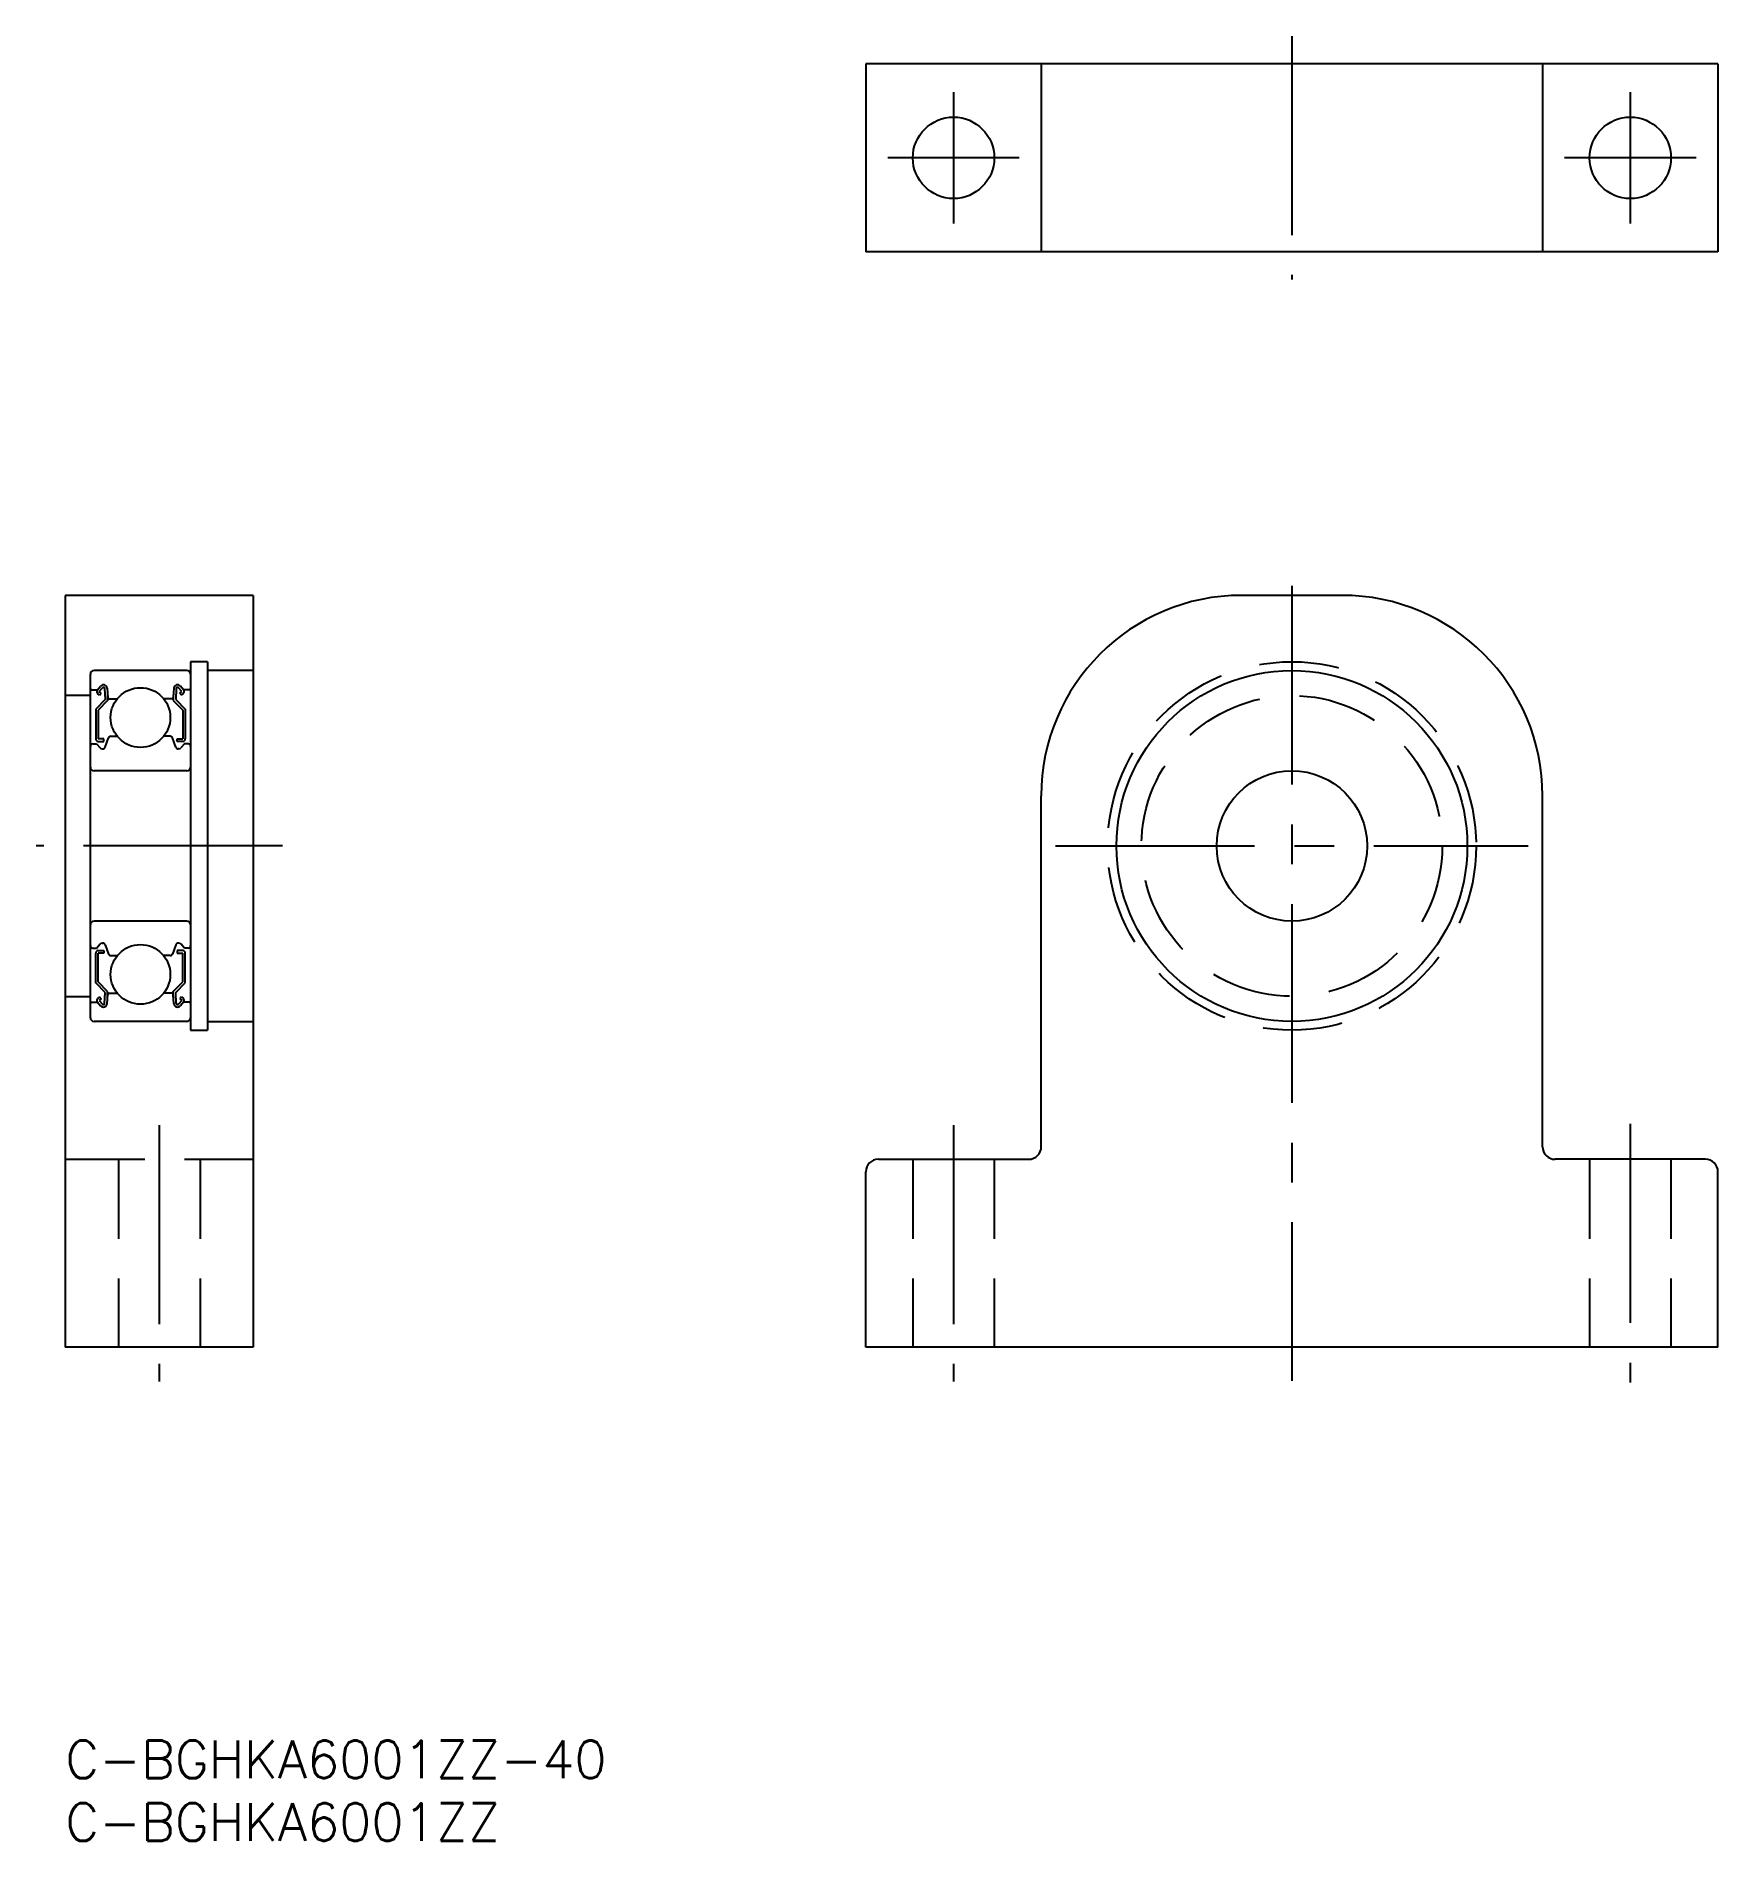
# Model space of a CAD drawing. Extents: x -2 to 132, y -8 to 136.
import ezdxf
from ezdxf.enums import TextEntityAlignment as Align

# ---------------------------------------------------------------- set-up
doc = ezdxf.new("R2010")
doc.units = 0
doc.header["$LTSCALE"] = 0.5
doc.linetypes.add('CENTER', pattern=[50.8, 31.75, -6.35, 6.35, -6.35])
doc.linetypes.add('DASHED', pattern=[19.05, 12.7, -6.35])
doc.layers.get('0').update_dxf_attribs({"linetype": 'CONTINUOUS'})
doc.layers.add('CENTER', color=1, linetype='CENTER')
doc.styles.get("Standard").update_dxf_attribs({"font": 'txt.shx', "height": 3, "bigfont": 'bigfont.shx'})

msp = doc.modelspace()

# ---------------------------------------------------------------- linework, layer by layer
at = {"color": 7, "linetype": 'CONTINUOUS'}
for p, q in [((63.88, 133.8), (63.88, 118.8)), ((131.88, 133.8), (63.88, 133.8)), ((77.88, 133.8), (77.88, 118.8)), ((117.88, 133.8), (117.88, 118.8)), ((131.88, 133.8), (131.88, 118.8)), ((131.88, 118.8), (63.88, 118.8)), ((0, 91.39), (0, 31.39)), ((15, 91.39), (0, 91.39)), ((15, 91.39), (15, 31.39)), ((101.88, 91.39), (93.88, 91.39)), ((2, 57.69), (2, 85.09)), ((9.7, 85.39), (2.3, 85.39)), ((10, 86.09), (10, 56.69)), ((11.35, 86.09), (10, 86.09)), ((11.35, 86.09), (11.35, 56.69)), ((15, 85.39), (11.35, 85.39)), ((2.1, 83.84), (2.56, 83.84)), ((2.56, 83.84), (2.81, 84.14)), ((2.74, 83.43), (2.58, 83.56)), ((2.71, 83.71), (2.96, 84.01)), ((2.87, 83.58), (2.71, 83.71)), ((2.74, 83.43), (2.87, 83.58)), ((3.14, 83.95), (3.18, 83.07)), ((3.34, 83.97), (3.4, 83.23)), ((8.66, 83.97), (8.6, 83.23)), ((8.86, 83.95), (8.82, 83.07)), ((9.29, 83.71), (9.04, 84.01)), ((9.13, 83.58), (9.29, 83.71)), ((9.26, 83.43), (9.13, 83.58)), ((9.44, 83.84), (9.19, 84.14)), ((9.26, 83.43), (9.42, 83.56)), ((9.9, 83.84), (9.44, 83.84)), ((2, 83.39), (0, 83.39)), ((3.18, 83.07), (2.43, 82.32)), ((2.43, 82.32), (2.43, 79.94)), ((3.38, 82.99), (2.63, 82.24)), ((2.63, 82.24), (2.63, 79.94)), ((3.38, 83.46), (3.38, 82.99)), ((3.5, 83.14), (4.15, 83.14)), ((8.5, 83.14), (7.85, 83.14)), ((8.62, 83.46), (8.62, 82.99)), ((8.62, 82.99), (9.37, 82.24)), ((8.82, 83.07), (9.57, 82.32)), ((9.37, 82.24), (9.37, 79.94)), ((9.57, 82.32), (9.57, 79.94)), ((2.2, 79.54), (2.5, 79.54)), ((2.5, 79.54), (2.78, 79.21)), ((3.08, 79.94), (2.63, 79.94)), ((2.63, 79.74), (3.08, 79.74)), ((3.08, 79.74), (3.08, 79.94)), ((3.18, 79.27), (3.45, 80.01)), ((3.64, 80.14), (4.15, 80.14)), ((8.36, 80.14), (7.85, 80.14)), ((8.82, 79.27), (8.55, 80.01)), ((8.92, 79.94), (9.37, 79.94)), ((8.92, 79.74), (8.92, 79.94)), ((9.37, 79.74), (8.92, 79.74)), ((9.5, 79.54), (9.22, 79.21)), ((9.8, 79.54), (9.5, 79.54)), ((2.93, 79.14), (2.99, 79.14)), ((9.07, 79.14), (9.01, 79.14)), ((9.7, 77.39), (2.3, 77.39)), ((77.88, 47.39), (77.88, 75.39)), ((117.88, 47.39), (117.88, 75.39)), ((9.7, 65.39), (2.3, 65.39)), ((2.5, 63.24), (2.78, 63.57)), ((2.93, 63.64), (2.99, 63.64)), ((3.18, 63.51), (3.45, 62.77)), ((8.82, 63.51), (8.55, 62.77)), ((9.07, 63.64), (9.01, 63.64)), ((9.5, 63.24), (9.22, 63.57)), ((2.2, 63.24), (2.5, 63.24)), ((2.43, 60.46), (2.43, 62.84)), ((2.63, 63.04), (3.08, 63.04)), ((2.63, 60.54), (2.63, 62.84)), ((3.08, 62.84), (2.63, 62.84)), ((3.08, 63.04), (3.08, 62.84)), ((3.64, 62.64), (4.15, 62.64)), ((8.36, 62.64), (7.85, 62.64)), ((9.37, 63.04), (8.92, 63.04)), ((8.92, 63.04), (8.92, 62.84)), ((8.92, 62.84), (9.37, 62.84)), ((9.37, 60.54), (9.37, 62.84)), ((9.8, 63.24), (9.5, 63.24)), ((9.57, 60.46), (9.57, 62.84)), ((3.38, 59.79), (2.63, 60.54)), ((8.62, 59.79), (9.37, 60.54)), ((0, 59.39), (2, 59.39)), ((3.18, 59.71), (2.43, 60.46)), ((2.74, 59.35), (2.58, 59.22)), ((2.87, 59.2), (2.71, 59.07)), ((2.71, 59.07), (2.96, 58.77)), ((2.74, 59.35), (2.87, 59.2)), ((3.14, 58.83), (3.18, 59.71)), ((3.34, 58.81), (3.4, 59.55)), ((3.38, 59.32), (3.38, 59.79)), ((3.5, 59.64), (4.15, 59.64)), ((8.5, 59.64), (7.85, 59.64)), ((8.66, 58.81), (8.6, 59.55)), ((8.62, 59.32), (8.62, 59.79)), ((8.82, 59.71), (9.57, 60.46)), ((8.86, 58.83), (8.82, 59.71)), ((9.29, 59.07), (9.04, 58.77)), ((9.26, 59.35), (9.13, 59.2)), ((9.13, 59.2), (9.29, 59.07)), ((9.26, 59.35), (9.42, 59.22)), ((2.1, 58.94), (2.56, 58.94)), ((2.56, 58.94), (2.81, 58.64)), ((9.44, 58.94), (9.19, 58.64)), ((9.9, 58.94), (9.44, 58.94)), ((9.7, 57.39), (2.3, 57.39)), ((10, 56.69), (11.35, 56.69)), ((11.35, 57.39), (15, 57.39)), ((64.88, 46.39), (76.88, 46.39)), ((130.88, 46.39), (118.88, 46.39)), ((63.88, 31.39), (63.88, 45.39)), ((131.88, 31.39), (131.88, 45.39)), ((15, 31.39), (0, 31.39)), ((131.88, 31.39), (63.88, 31.39))]:
    msp.add_line(p, q, dxfattribs=at)
at = {"color": 3, "linetype": 'DASHED'}
for p, q in [((0, 46.39), (15, 46.39)), ((4.25, 46.39), (4.25, 31.39)), ((10.75, 46.39), (10.75, 31.39)), ((67.63, 46.39), (67.63, 31.39)), ((74.13, 46.39), (74.13, 31.39)), ((121.63, 46.39), (121.63, 31.39)), ((128.13, 46.39), (128.13, 31.39))]:
    msp.add_line(p, q, dxfattribs=at)
at = {"color": 7, "linetype": 'CONTINUOUS'}
for centre, radius in [((70.88, 126.3), 3.25), ((124.88, 126.3), 3.25), ((97.88, 71.39), 14), ((6, 81.64), 2.38), ((97.88, 71.39), 6), ((6, 61.14), 2.38)]:
    msp.add_circle(centre, radius, dxfattribs=at)
at = {"color": 3, "linetype": 'DASHED'}
for radius in [14.7, 12]:
    msp.add_circle((97.88, 71.39), radius, dxfattribs=at)
at = {"color": 7, "linetype": 'CONTINUOUS'}
for centre, radius, start, end in [((93.88, 75.39), 16, 90, 180), ((101.88, 75.39), 16, 0, 90), ((2.3, 85.09), 0.3, 90, 180), ((9.7, 85.09), 0.3, 0, 90), ((2.1, 83.94), 0.1, 180, 270), ((2.71, 83.71), 0.2, 140.002, 230.0863), ((3.04, 83.95), 0.3, 4.9968, 140.002), ((3.04, 83.95), 0.1, 2.8198, 140.0022), ((8.96, 83.95), 0.3, 39.998, 175.0032), ((8.96, 83.95), 0.1, 39.9978, 177.1802), ((9.29, 83.71), 0.2, 309.9137, 39.998), ((9.9, 83.94), 0.1, 270, 0), ((3.5, 83.24), 0.1, 184.9968, 269.9991), ((8.5, 83.24), 0.1, 270.0009, 355.0032), ((2.2, 79.34), 0.2, 90, 180), ((2.63, 79.94), 0.2, 180, 270), ((2.93, 79.34), 0.2, 219.9952, 270), ((2.99, 79.34), 0.2, 270, 339.9916), ((3.64, 79.94), 0.2, 90, 159.9916), ((8.36, 79.94), 0.2, 20.0084, 90), ((9.01, 79.34), 0.2, 200.0084, 270), ((9.07, 79.34), 0.2, 270, 320.0048), ((9.37, 79.94), 0.2, 270, 0), ((9.8, 79.34), 0.2, 0, 90), ((2.3, 77.69), 0.3, 180, 270), ((9.7, 77.69), 0.3, 270, 0), ((2.3, 65.09), 0.3, 90, 180), ((9.7, 65.09), 0.3, 0, 90), ((2.2, 63.44), 0.2, 180, 270), ((2.93, 63.44), 0.2, 90, 140.0048), ((2.99, 63.44), 0.2, 20.0084, 90), ((9.01, 63.44), 0.2, 90, 159.9916), ((9.07, 63.44), 0.2, 39.9952, 90), ((9.8, 63.44), 0.2, 270, 0), ((2.63, 62.84), 0.2, 90, 180), ((3.64, 62.84), 0.2, 200.0084, 270), ((8.36, 62.84), 0.2, 270, 339.9916), ((9.37, 62.84), 0.2, 0, 90), ((2.71, 59.07), 0.2, 129.9137, 219.998), ((3.5, 59.54), 0.1, 90.0009, 175.0032), ((8.5, 59.54), 0.1, 4.9968, 89.9991), ((9.29, 59.07), 0.2, 320.002, 50.0863), ((2.1, 58.84), 0.1, 90, 180), ((2.3, 57.69), 0.3, 180, 270), ((3.04, 58.84), 0.3, 219.998, 355.0032), ((3.04, 58.84), 0.1, 219.9978, 357.1802), ((8.96, 58.84), 0.3, 184.9968, 320.002), ((8.96, 58.84), 0.1, 182.8198, 320.0022), ((9.7, 57.69), 0.3, 270, 0), ((9.9, 58.84), 0.1, 0, 90), ((64.88, 45.39), 1, 90, 180), ((76.88, 47.39), 1, 270, 0), ((118.88, 47.39), 1, 180, 270), ((130.88, 45.39), 1, 0, 90)]:
    msp.add_arc(centre, radius, start, end, dxfattribs=at)
at = {"layer": 'CENTER', "color": 1, "linetype": 'CENTER'}
for p, q in [((97.88, 136.01), (97.88, 116.59)), ((70.88, 131.55), (70.88, 121.05)), ((124.88, 131.55), (124.88, 121.05)), ((76.13, 126.3), (65.63, 126.3)), ((130.13, 126.3), (119.63, 126.3)), ((97.88, 92.16), (97.88, 28.71)), ((17.33, 71.39), (-2.33, 71.39)), ((79.03, 71.39), (116.73, 71.39)), ((7.5, 49.11), (7.5, 28.67)), ((70.88, 49.11), (70.88, 28.67)), ((124.88, 49.21), (124.88, 28.57))]:
    msp.add_line(p, q, dxfattribs=at)

# ---------------------------------------------------------------- texts
at = {"color": 7, "linetype": 'CONTINUOUS'}
for s, p in [('C-BGHKA6001ZZ-40', (0, 0)), ('C-BGHKA6001ZZ', (0, -5))]:
    msp.add_text(s, height=3, dxfattribs=at).set_placement(p, align=Align.TOP_LEFT)

doc.saveas('drawing.dxf')
